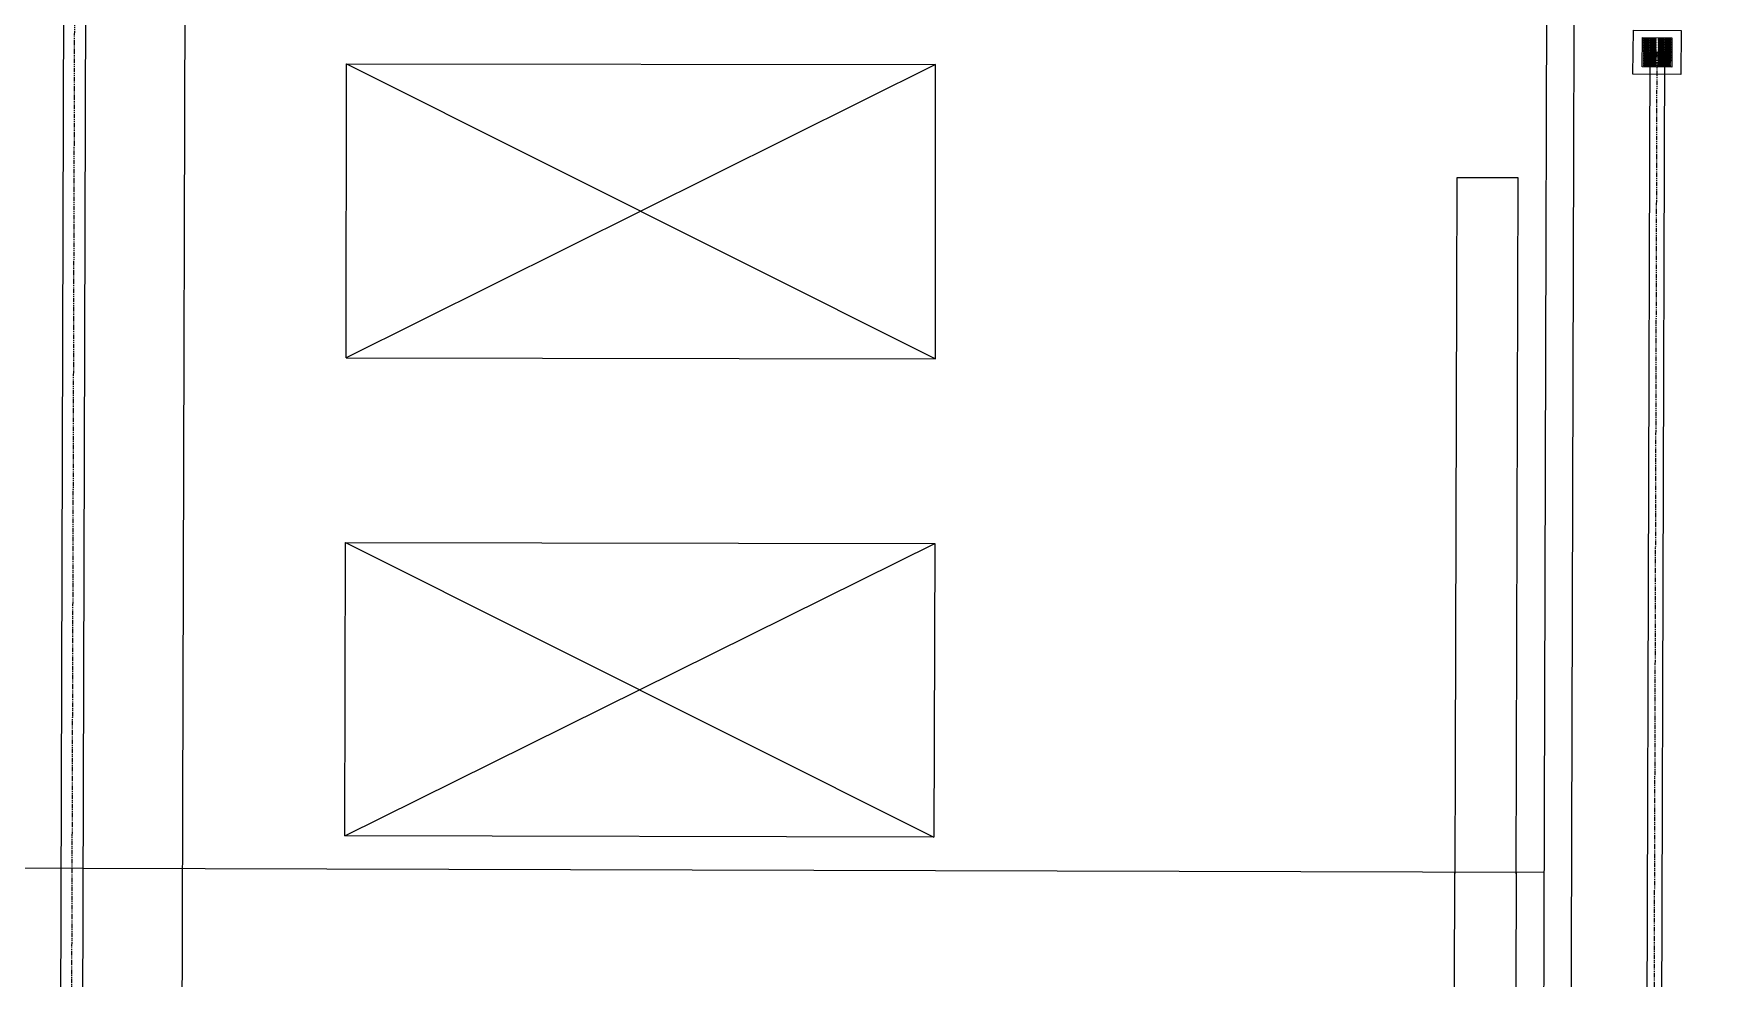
# Model space of a CAD drawing. Header units: feet. Extents: x 2383389 to 2386040, y 1992760 to 1995674.
# Drawn here: x 2384165.9 to 2384395.4, y 1993316.2 to 1993444.5 of the extents above; entities that cross this region are included whole.
import ezdxf
from ezdxf.lldxf.tags import DXFTag

# ---------------------------------------------------------------- set-up
doc = ezdxf.new("R2010")
doc.units = ezdxf.units.FT
doc.header["$MEASUREMENT"] = 0
doc.linetypes.add('PHANTOM2', pattern=[1.25, 0.625, -0.125, 0.125, -0.125, 0.125, -0.125])
for name, color, linetype, lineweight, true_color in [('C-BLDG', 7, 'Continuous', 0, 0x2093fe), ('C-PRKG-CONC', 1, 'Continuous', 0, 0xff0000), ('C-PRKG-GRVL', 7, 'Continuous', 0, 0xadadad), ('C-STRM-PIPE', 7, 'Continuous', 0, 0x00cc33), ('C-STRM-STRC', 7, 'Continuous', 0, 0x00cc33)]:
    doc.layers.add(name, color=color, linetype=linetype, lineweight=lineweight, true_color=true_color)
doc.layers.add('C-FIRE-PIPE-12IN', color=140, linetype="UT-FIRE12''", lineweight=0)
doc.layers.add('CJ-TOPO-PIPE', color=11, linetype='PHANTOM2')
doc.styles.add('_sys_ls_Arial Narrow', font='ARIALN.TTF', dxfattribs={"height": 1})
tags = doc.linetypes.add("UT-FIRE12''", pattern='A,1.25,-0.05,["12\'\'F",_sys_ls_Arial Narrow,S=0.1,R=0,X=-0.05,Y=-0.04],-0.2', length=1.5).pattern_tags.tags
tags[15:16] = [DXFTag(74, 4), DXFTag(75, 0), DXFTag(340, '0'), DXFTag(46, 0.03937), DXFTag(50, 0.0), DXFTag(44, 0.0), DXFTag(45, 0.0)]
tags[4:5] = [DXFTag(74, 4), DXFTag(75, 0), DXFTag(340, '0'), DXFTag(46, 0.03937), DXFTag(50, 0.0), DXFTag(44, 0.0), DXFTag(45, 0.0)]

msp = doc.modelspace()

# ---------------------------------------------------------------- linework, layer by layer
at = {"layer": 'C-BLDG'}
for p, q in [((2384208.33745, 1993400.49468), (2384288.38711, 1993400.38159)), ((2384208.158, 1993335.59234), (2384288.27586, 1993375.27653))]:
    msp.add_line(p, q, dxfattribs=at)
for points in [[(2384208.37172, 1993440.45997), (2384288.38711, 1993400.38159), (2384288.37091, 1993440.35053), (2384208.33745, 1993400.49468), (2384208.37172, 1993440.45997), (2384288.37091, 1993440.35053)], [(2384208.25302, 1993375.43518), (2384288.27586, 1993375.27653), (2384288.14313, 1993335.37503), (2384208.158, 1993335.59234), (2384208.25302, 1993375.43518), (2384288.14313, 1993335.37503)]]:
    msp.add_lwpolyline(points, dxfattribs=at)
at = {"layer": 'C-FIRE-PIPE-12IN'}
msp.add_lwpolyline([(2384373.39733, 1992851.38319), (2384375.63286, 1993616.04689), (2384540.75942, 1993615.97057), (2384591.04728, 1993616.04689), (2384591.94111, 1993922.48277)], dxfattribs=at)
at = {"layer": 'C-PRKG-CONC', "elevation": 276.4149}
for points in [[(2384186.41041, 1993448.83199), (2384185.9545, 1993292.5276), (2384185.87603, 1993265.62612), (2384185.71964, 1993212.01186), (2384185.64228, 1993185.49021), (2384185.56302, 1993158.31536)], [(2384370.56253, 1993157.87838), (2384370.63971, 1993184.33991), (2384370.87519, 1993265.06766), (2384370.95294, 1993291.72468), (2384371.4091, 1993448.11334)]]:
    msp.add_lwpolyline(points, dxfattribs=at)
at = {"layer": 'C-PRKG-CONC', "flags": 128}
for points in [[(2384371.06626, 1993330.57343), (2384156.06717, 1993331.20055)], [(2384367.23233, 1993330.58461), (2384366.10536, 1992944.22154), (2384357.77206, 1992944.24585), (2384358.89903, 1993330.60892)]]:
    msp.add_lwpolyline(points, dxfattribs=at)
at = {"layer": 'C-PRKG-GRVL', "flags": 128}
msp.add_lwpolyline([(2384367.23184, 1993330.41665), (2384367.50755, 1993424.94015), (2384359.17425, 1993424.96446), (2384358.89854, 1993330.44095)], dxfattribs=at)
at = {"layer": 'C-STRM-PIPE', "color": 102, "linetype": 'Continuous', "lineweight": 0, "true_color": 0x00cc33}
for p, q in [((2384169.9099, 1993448.67834), (2384169.37612, 1993265.6802)), ((2384172.90988, 1993448.66959), (2384172.3761, 1993265.67145)), ((2384385.39136, 1993442.00937), (2384384.87523, 1993265.0611)), ((2384387.39135, 1993442.00353), (2384386.87522, 1993265.05527))]:
    msp.add_line(p, q, dxfattribs=at)
at = {"layer": 'C-STRM-STRC'}
for points in [[(2384383.11477, 1993439.03551, 0), (2384383.1682, 1993445.03527, 0), (2384389.66794, 1993444.97739, 0), (2384389.61451, 1993438.97763, 0), (2384383.11477, 1993439.03551, 0)], [(2384384.37363, 1993440.02434, 0), (2384384.40924, 1993444.02418, 0), (2384388.40908, 1993443.98856, 0), (2384388.37347, 1993439.98872, 0), (2384384.37363, 1993440.02434, 0)], [(2384385.34773, 1993441.51572, 0), (2384385.34886, 1993441.64317, 0), (2384384.53517, 1993441.65041, 0), (2384384.53404, 1993441.52297, 0), (2384385.34773, 1993441.51572, 0)], [(2384385.34974, 1993441.7412, 0), (2384385.35087, 1993441.86865, 0), (2384384.53718, 1993441.8759, 0), (2384384.53604, 1993441.74845, 0), (2384385.34974, 1993441.7412, 0)], [(2384385.35174, 1993441.96669, 0), (2384385.35288, 1993442.09413, 0), (2384384.53919, 1993442.10138, 0), (2384384.53805, 1993441.97393, 0), (2384385.35174, 1993441.96669, 0)], [(2384385.35349, 1993442.16276, 0), (2384385.35463, 1993442.2902, 0), (2384384.54093, 1993442.29745, 0), (2384384.5398, 1993442.17, 0), (2384385.35349, 1993442.16276, 0)], [(2384385.3555, 1993442.38824, 0), (2384385.35663, 1993442.51568, 0), (2384384.54294, 1993442.52293, 0), (2384384.5418, 1993442.39548, 0), (2384385.3555, 1993442.38824, 0)], [(2384385.35751, 1993442.61372, 0), (2384385.35864, 1993442.74116, 0), (2384384.54495, 1993442.74841, 0), (2384384.54381, 1993442.62096, 0), (2384385.35751, 1993442.61372, 0)], [(2384385.35951, 1993442.8392, 0), (2384385.36065, 1993442.96665, 0), (2384384.54696, 1993442.97389, 0), (2384384.54582, 1993442.84644, 0), (2384385.35951, 1993442.8392, 0)], [(2384385.36152, 1993443.06468, 0), (2384385.36266, 1993443.19213, 0), (2384384.54896, 1993443.19937, 0), (2384384.54783, 1993443.07193, 0), (2384385.36152, 1993443.06468, 0)], [(2384385.36353, 1993443.29016, 0), (2384385.36466, 1993443.41761, 0), (2384384.55097, 1993443.42485, 0), (2384384.54984, 1993443.29741, 0), (2384385.36353, 1993443.29016, 0)], [(2384385.36554, 1993443.51564, 0), (2384385.36667, 1993443.64309, 0), (2384384.55298, 1993443.65033, 0), (2384384.55184, 1993443.52289, 0), (2384385.36554, 1993443.51564, 0)], [(2384385.36754, 1993443.74112, 0), (2384385.36868, 1993443.86857, 0), (2384384.55499, 1993443.87582, 0), (2384384.55385, 1993443.74837, 0), (2384385.36754, 1993443.74112, 0)], [(2384386.23985, 1993441.50778, 0), (2384386.24099, 1993441.63522, 0), (2384385.42729, 1993441.64247, 0), (2384385.42616, 1993441.51502, 0), (2384386.23985, 1993441.50778, 0)], [(2384386.24186, 1993441.73326, 0), (2384386.24299, 1993441.86071, 0), (2384385.4293, 1993441.86795, 0), (2384385.42816, 1993441.74051, 0), (2384386.24186, 1993441.73326, 0)], [(2384386.24387, 1993441.95874, 0), (2384386.245, 1993442.08619, 0), (2384385.43131, 1993442.09343, 0), (2384385.43017, 1993441.96599, 0), (2384386.24387, 1993441.95874, 0)], [(2384386.24561, 1993442.15481, 0), (2384386.24675, 1993442.28226, 0), (2384385.43305, 1993442.2895, 0), (2384385.43192, 1993442.16206, 0), (2384386.24561, 1993442.15481, 0)], [(2384386.24762, 1993442.38029, 0), (2384386.24875, 1993442.50774, 0), (2384385.43506, 1993442.51498, 0), (2384385.43393, 1993442.38754, 0), (2384386.24762, 1993442.38029, 0)], [(2384386.24963, 1993442.60577, 0), (2384386.25076, 1993442.73322, 0), (2384385.43707, 1993442.74047, 0), (2384385.43593, 1993442.61302, 0), (2384386.24963, 1993442.60577, 0)], [(2384386.25164, 1993442.83126, 0), (2384386.25277, 1993442.9587, 0), (2384385.43908, 1993442.96595, 0), (2384385.43794, 1993442.8385, 0), (2384386.25164, 1993442.83126, 0)], [(2384386.25364, 1993443.05674, 0), (2384386.25478, 1993443.18418, 0), (2384385.44108, 1993443.19143, 0), (2384385.43995, 1993443.06398, 0), (2384386.25364, 1993443.05674, 0)], [(2384386.25565, 1993443.28222, 0), (2384386.25679, 1993443.40966, 0), (2384385.44309, 1993443.41691, 0), (2384385.44196, 1993443.28946, 0), (2384386.25565, 1993443.28222, 0)], [(2384386.25766, 1993443.5077, 0), (2384386.25879, 1993443.63515, 0), (2384385.4451, 1993443.64239, 0), (2384385.44397, 1993443.51494, 0), (2384386.25766, 1993443.5077, 0)], [(2384386.25967, 1993443.73318, 0), (2384386.2608, 1993443.86063, 0), (2384385.44711, 1993443.86787, 0), (2384385.44597, 1993443.74043, 0), (2384386.25967, 1993443.73318, 0)], [(2384387.34966, 1993441.7234, 0), (2384387.35079, 1993441.85084, 0), (2384386.5371, 1993441.85809, 0), (2384386.53596, 1993441.73064, 0), (2384387.34966, 1993441.7234, 0)], [(2384387.35167, 1993441.94888, 0), (2384387.3528, 1993442.07632, 0), (2384386.53911, 1993442.08357, 0), (2384386.53797, 1993441.95612, 0), (2384387.35167, 1993441.94888, 0)], [(2384387.35341, 1993442.14495, 0), (2384387.35455, 1993442.27239, 0), (2384386.54085, 1993442.27964, 0), (2384386.53972, 1993442.15219, 0), (2384387.35341, 1993442.14495, 0)], [(2384387.35542, 1993442.37043, 0), (2384387.35655, 1993442.49788, 0), (2384386.54286, 1993442.50512, 0), (2384386.54173, 1993442.37767, 0), (2384387.35542, 1993442.37043, 0)], [(2384387.35743, 1993442.59591, 0), (2384387.35856, 1993442.72336, 0), (2384386.54487, 1993442.7306, 0), (2384386.54373, 1993442.60316, 0), (2384387.35743, 1993442.59591, 0)], [(2384387.35943, 1993442.82139, 0), (2384387.36057, 1993442.94884, 0), (2384386.54688, 1993442.95608, 0), (2384386.54574, 1993442.82864, 0), (2384387.35943, 1993442.82139, 0)], [(2384387.36144, 1993443.04687, 0), (2384387.36258, 1993443.17432, 0), (2384386.54888, 1993443.18156, 0), (2384386.54775, 1993443.05412, 0), (2384387.36144, 1993443.04687, 0)], [(2384387.36345, 1993443.27235, 0), (2384387.36458, 1993443.3998, 0), (2384386.55089, 1993443.40705, 0), (2384386.54976, 1993443.2796, 0), (2384387.36345, 1993443.27235, 0)], [(2384387.36546, 1993443.49784, 0), (2384387.36659, 1993443.62528, 0), (2384386.5529, 1993443.63253, 0), (2384386.55176, 1993443.50508, 0), (2384387.36546, 1993443.49784, 0)], [(2384387.36747, 1993443.72332, 0), (2384387.3686, 1993443.85076, 0), (2384386.55491, 1993443.85801, 0), (2384386.55377, 1993443.73056, 0), (2384387.36747, 1993443.72332, 0)], [(2384388.24178, 1993441.71545, 0), (2384388.24291, 1993441.8429, 0), (2384387.42922, 1993441.85014, 0), (2384387.42809, 1993441.7227, 0), (2384388.24178, 1993441.71545, 0)], [(2384388.24379, 1993441.94093, 0), (2384388.24492, 1993442.06838, 0), (2384387.43123, 1993442.07562, 0), (2384387.43009, 1993441.94818, 0), (2384388.24379, 1993441.94093, 0)], [(2384388.24553, 1993442.137, 0), (2384388.24667, 1993442.26445, 0), (2384387.43297, 1993442.2717, 0), (2384387.43184, 1993442.14425, 0), (2384388.24553, 1993442.137, 0)], [(2384388.24754, 1993442.36249, 0), (2384388.24868, 1993442.48993, 0), (2384387.43498, 1993442.49718, 0), (2384387.43385, 1993442.36973, 0), (2384388.24754, 1993442.36249, 0)], [(2384388.24955, 1993442.58797, 0), (2384388.25068, 1993442.71541, 0), (2384387.43699, 1993442.72266, 0), (2384387.43585, 1993442.59521, 0), (2384388.24955, 1993442.58797, 0)], [(2384388.25156, 1993442.81345, 0), (2384388.25269, 1993442.94089, 0), (2384387.439, 1993442.94814, 0), (2384387.43786, 1993442.82069, 0), (2384388.25156, 1993442.81345, 0)], [(2384388.25356, 1993443.03893, 0), (2384388.2547, 1993443.16638, 0), (2384387.44101, 1993443.17362, 0), (2384387.43987, 1993443.04617, 0), (2384388.25356, 1993443.03893, 0)], [(2384388.25557, 1993443.26441, 0), (2384388.25671, 1993443.39186, 0), (2384387.44301, 1993443.3991, 0), (2384387.44188, 1993443.27166, 0), (2384388.25557, 1993443.26441, 0)], [(2384388.25758, 1993443.48989, 0), (2384388.25871, 1993443.61734, 0), (2384387.44502, 1993443.62458, 0), (2384387.44389, 1993443.49714, 0), (2384388.25758, 1993443.48989, 0)], [(2384388.25959, 1993443.71537, 0), (2384388.26072, 1993443.84282, 0), (2384387.44703, 1993443.85006, 0), (2384387.44589, 1993443.72262, 0), (2384388.25959, 1993443.71537, 0)], [(2384385.33568, 1993440.16283, 0), (2384385.33682, 1993440.29028, 0), (2384384.52312, 1993440.29753, 0), (2384384.52199, 1993440.17008, 0), (2384385.33568, 1993440.16283, 0)], [(2384385.33769, 1993440.38832, 0), (2384385.33882, 1993440.51576, 0), (2384384.52513, 1993440.52301, 0), (2384384.524, 1993440.39556, 0), (2384385.33769, 1993440.38832, 0)], [(2384385.3397, 1993440.6138, 0), (2384385.34083, 1993440.74124, 0), (2384384.52714, 1993440.74849, 0), (2384384.526, 1993440.62104, 0), (2384385.3397, 1993440.6138, 0)], [(2384385.34171, 1993440.83928, 0), (2384385.34284, 1993440.96672, 0), (2384384.52915, 1993440.97397, 0), (2384384.52801, 1993440.84652, 0), (2384385.34171, 1993440.83928, 0)], [(2384385.34371, 1993441.06476, 0), (2384385.34485, 1993441.19221, 0), (2384384.53116, 1993441.19945, 0), (2384384.53002, 1993441.07201, 0), (2384385.34371, 1993441.06476, 0)], [(2384385.34572, 1993441.29024, 0), (2384385.34686, 1993441.41769, 0), (2384384.53316, 1993441.42493, 0), (2384384.53203, 1993441.29749, 0), (2384385.34572, 1993441.29024, 0)], [(2384386.2278, 1993440.15489, 0), (2384386.22894, 1993440.28234, 0), (2384385.41525, 1993440.28958, 0), (2384385.41411, 1993440.16214, 0), (2384386.2278, 1993440.15489, 0)], [(2384386.22981, 1993440.38037, 0), (2384386.23095, 1993440.50782, 0), (2384385.41725, 1993440.51506, 0), (2384385.41612, 1993440.38762, 0), (2384386.22981, 1993440.38037, 0)], [(2384386.23182, 1993440.60585, 0), (2384386.23295, 1993440.7333, 0), (2384385.41926, 1993440.74055, 0), (2384385.41813, 1993440.6131, 0), (2384386.23182, 1993440.60585, 0)], [(2384386.23383, 1993440.83134, 0), (2384386.23496, 1993440.95878, 0), (2384385.42127, 1993440.96603, 0), (2384385.42013, 1993440.83858, 0), (2384386.23383, 1993440.83134, 0)], [(2384386.23583, 1993441.05682, 0), (2384386.23697, 1993441.18426, 0), (2384385.42328, 1993441.19151, 0), (2384385.42214, 1993441.06406, 0), (2384386.23583, 1993441.05682, 0)], [(2384386.23784, 1993441.2823, 0), (2384386.23898, 1993441.40974, 0), (2384385.42528, 1993441.41699, 0), (2384385.42415, 1993441.28954, 0), (2384386.23784, 1993441.2823, 0)], [(2384387.3356, 1993440.14503, 0), (2384387.33674, 1993440.27247, 0), (2384386.52304, 1993440.27972, 0), (2384386.52191, 1993440.15227, 0), (2384387.3356, 1993440.14503, 0)], [(2384387.33761, 1993440.37051, 0), (2384387.33875, 1993440.49795, 0), (2384386.52505, 1993440.5052, 0), (2384386.52392, 1993440.37775, 0), (2384387.33761, 1993440.37051, 0)], [(2384387.33962, 1993440.59599, 0), (2384387.34075, 1993440.72344, 0), (2384386.52706, 1993440.73068, 0), (2384386.52593, 1993440.60324, 0), (2384387.33962, 1993440.59599, 0)], [(2384387.34163, 1993440.82147, 0), (2384387.34276, 1993440.94892, 0), (2384386.52907, 1993440.95616, 0), (2384386.52793, 1993440.82872, 0), (2384387.34163, 1993440.82147, 0)], [(2384387.34363, 1993441.04695, 0), (2384387.34477, 1993441.1744, 0), (2384386.53108, 1993441.18164, 0), (2384386.52994, 1993441.0542, 0), (2384387.34363, 1993441.04695, 0)], [(2384387.34564, 1993441.27243, 0), (2384387.34678, 1993441.39988, 0), (2384386.53308, 1993441.40712, 0), (2384386.53195, 1993441.27968, 0), (2384387.34564, 1993441.27243, 0)], [(2384387.34765, 1993441.49791, 0), (2384387.34878, 1993441.62536, 0), (2384386.53509, 1993441.63261, 0), (2384386.53396, 1993441.50516, 0), (2384387.34765, 1993441.49791, 0)], [(2384388.22772, 1993440.13708, 0), (2384388.22886, 1993440.26453, 0), (2384387.41517, 1993440.27177, 0), (2384387.41403, 1993440.14433, 0), (2384388.22772, 1993440.13708, 0)], [(2384388.22973, 1993440.36256, 0), (2384388.23087, 1993440.49001, 0), (2384387.41717, 1993440.49726, 0), (2384387.41604, 1993440.36981, 0), (2384388.22973, 1993440.36256, 0)], [(2384388.23174, 1993440.58805, 0), (2384388.23287, 1993440.71549, 0), (2384387.41918, 1993440.72274, 0), (2384387.41805, 1993440.59529, 0), (2384388.23174, 1993440.58805, 0)], [(2384388.23375, 1993440.81353, 0), (2384388.23488, 1993440.94097, 0), (2384387.42119, 1993440.94822, 0), (2384387.42005, 1993440.82077, 0), (2384388.23375, 1993440.81353, 0)], [(2384388.23576, 1993441.03901, 0), (2384388.23689, 1993441.16645, 0), (2384387.4232, 1993441.1737, 0), (2384387.42206, 1993441.04625, 0), (2384388.23576, 1993441.03901, 0)], [(2384388.23776, 1993441.26449, 0), (2384388.2389, 1993441.39194, 0), (2384387.4252, 1993441.39918, 0), (2384387.42407, 1993441.27174, 0), (2384388.23776, 1993441.26449, 0)], [(2384388.23977, 1993441.48997, 0), (2384388.24091, 1993441.61742, 0), (2384387.42721, 1993441.62466, 0), (2384387.42608, 1993441.49722, 0), (2384388.23977, 1993441.48997, 0)]]:
    msp.add_polyline3d(points, dxfattribs=at)
msp.add_ellipse((2384386.39136, 1993442.00645), major_axis=(0.03536, 0.03536), ratio=0.999999989, start_param=0.776494123, end_param=7.05967943, dxfattribs=at)
at = {"layer": 'CJ-TOPO-PIPE', "lineweight": 5}
for p, q in [((2384171.40989, 1993448.67396), (2384170.87611, 1993265.67583)), ((2384385.87522, 1993265.05819), (2384386.39136, 1993442.00645))]:
    msp.add_line(p, q, dxfattribs=at)

doc.saveas('drawing.dxf')
